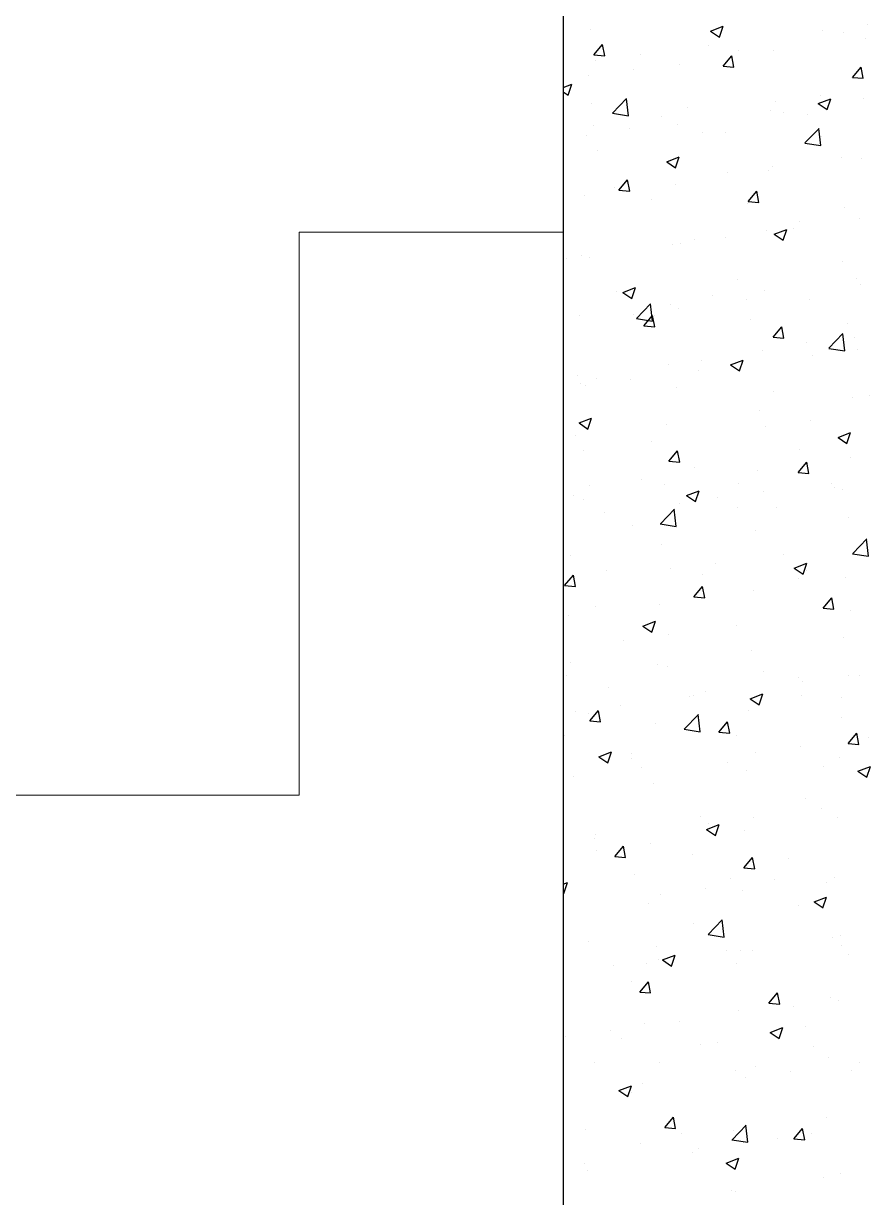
# Model space of a CAD drawing. Header units: millimetres. Extents: x 331487 to 517269, y 198509 to 399936.
# Drawn here: x 419421 to 419891, y 394754 to 395405 of the extents above; entities that cross this region are included whole.
import ezdxf

# ---------------------------------------------------------------- set-up
doc = ezdxf.new("R2010")
doc.units = ezdxf.units.MM
doc.header["$MEASUREMENT"] = 0
doc.layers.add('9th_Column', color=2, linetype='Continuous', lineweight=25)
doc.layers.add('9th_Hatch-4', color=252, linetype='Continuous', lineweight=5)
doc.layers.add('COLUMN', color=6, linetype='Continuous')

msp = doc.modelspace()

# ---------------------------------------------------------------- linework, layer by layer
at = {"layer": '9th_Column'}
msp.add_line((419720.13, 398049.03), (419720.13, 392649.03), dxfattribs=at)
at = {"layer": '9th_Hatch-4', "linetype": 'Continuous'}
for p, q in [((419573.66, 395289.61), (419720.13, 395289.61)), ((419573.66, 394977.11), (419573.66, 395289.61)), ((419261.16, 394977.11), (419573.66, 394977.11))]:
    msp.add_line(p, q, dxfattribs=at)
at = {"layer": 'COLUMN', "color": 2, "linetype": 'Continuous'}
for p, q in [((419735.11, 395402.17), (419735.11, 395402.17)), ((419801.93, 395401.27), (419808.93, 395403.96)), ((419806.9, 395397.92), (419808.93, 395403.96)), ((419889.16, 395404.92), (419889.16, 395404.92)), ((419801.93, 395401.27), (419806.9, 395397.92)), ((419864.12, 395401.62), (419864.12, 395401.62)), ((419875.71, 395400.23), (419875.71, 395400.23)), ((419887.96, 395397.36), (419887.96, 395397.36)), ((419737.21, 395388.13), (419742.03, 395393.87)), ((419743.18, 395387.6), (419742.02, 395393.87)), ((419800.97, 395393.31), (419800.97, 395393.31)), ((419817.39, 395390.22), (419817.39, 395390.22)), ((419836.62, 395390.32), (419836.62, 395390.32)), ((419737.21, 395388.13), (419743.18, 395387.61)), ((419738.06, 395385.02), (419738.06, 395385.02)), ((419763.1, 395388.32), (419763.1, 395388.32)), ((419784.68, 395382.82), (419784.68, 395382.82)), ((419808.93, 395381.85), (419813.75, 395387.6)), ((419814.91, 395381.32), (419813.75, 395387.59)), ((419734.17, 395376.42), (419734.17, 395376.42)), ((419759.07, 395380.21), (419759.07, 395380.21)), ((419808.93, 395381.85), (419814.91, 395381.33)), ((419880.66, 395375.58), (419885.48, 395381.32)), ((419886.63, 395375.05), (419885.48, 395381.32)), ((419720.13, 395369.87), (419724.91, 395371.71)), ((419722.88, 395365.66), (419724.9, 395371.71)), ((419880.66, 395375.58), (419886.64, 395375.05)), ((419720.13, 395367.52), (419722.88, 395365.66)), ((419747.59, 395355.72), (419755.38, 395363.84)), ((419756.4, 395354.25), (419755.29, 395363.75)), ((419861.62, 395361.01), (419868.62, 395363.7)), ((419862.85, 395365.48), (419862.85, 395365.48)), ((419866.59, 395357.65), (419868.62, 395363.7)), ((419886.75, 395364.07), (419886.75, 395364.07)), ((419735.78, 395360.85), (419735.78, 395360.85)), ((419789.17, 395358.59), (419789.17, 395358.59)), ((419835.4, 395357.03), (419835.4, 395357.03)), ((419837.82, 395362.18), (419837.82, 395362.18)), ((419842.55, 395356.34), (419842.55, 395356.34)), ((419861.62, 395361.01), (419866.6, 395357.66)), ((419747.51, 395355.63), (419756.4, 395354.25)), ((419774.66, 395353.87), (419774.66, 395353.87)), ((419855.58, 395355.23), (419855.58, 395355.23)), ((419732.95, 395343.13), (419732.95, 395343.13)), ((419736.79, 395348.88), (419736.79, 395348.88)), ((419756.87, 395347.42), (419756.87, 395347.42)), ((419783.47, 395349.53), (419783.47, 395349.53)), ((419797.26, 395345.22), (419797.26, 395345.22)), ((419810.25, 395345.16), (419810.25, 395345.16)), ((419854.32, 395339.17), (419862.11, 395347.28)), ((419863.12, 395337.7), (419862.02, 395347.19)), ((419854.23, 395339.07), (419863.12, 395337.7)), ((419863.63, 395342.91), (419863.63, 395342.91)), ((419738.94, 395335.21), (419738.94, 395335.21)), ((419777.6, 395328.76), (419784.6, 395331.45)), ((419782.57, 395325.4), (419784.6, 395331.44)), ((419874.42, 395331.02), (419874.42, 395331.02)), ((419885.53, 395330.78), (419885.53, 395330.78)), ((419777.6, 395328.76), (419782.57, 395325.4)), ((419834.19, 395323.74), (419834.19, 395323.74)), ((419836.54, 395326.03), (419836.54, 395326.03)), ((419751.08, 395312.91), (419755.9, 395318.65)), ((419757.06, 395312.38), (419755.9, 395318.65)), ((419811.51, 395322.74), (419811.51, 395322.74)), ((419748.36, 395314.42), (419748.36, 395314.42)), ((419751.08, 395312.91), (419757.06, 395312.39)), ((419782.25, 395316.24), (419782.25, 395316.24)), ((419822.81, 395306.63), (419827.63, 395312.38)), ((419828.78, 395306.1), (419827.63, 395312.37)), ((419731.74, 395309.84), (419731.74, 395309.84)), ((419769.27, 395307.76), (419769.27, 395307.76)), ((419822.65, 395305.51), (419822.65, 395305.51)), ((419822.81, 395306.63), (419828.79, 395306.11)), ((419876.04, 395303.25), (419876.04, 395303.25)), ((419884.32, 395297.49), (419884.32, 395297.49)), ((419837.29, 395288.5), (419844.29, 395291.18)), ((419842.26, 395285.14), (419844.29, 395291.18)), ((419848.11, 395291.58), (419848.11, 395291.58)), ((419851.45, 395295.56), (419851.45, 395295.56)), ((419793.13, 395285.55), (419793.13, 395285.55)), ((419810.24, 395286.59), (419810.24, 395286.59)), ((419832.97, 395290.45), (419832.97, 395290.45)), ((419837.29, 395288.5), (419842.26, 395285.14)), ((419781.03, 395282.95), (419781.03, 395282.95)), ((419785.2, 395283.3), (419785.2, 395283.3)), ((419722.05, 395274.98), (419722.05, 395274.98)), ((419730.52, 395276.55), (419730.52, 395276.55)), ((419734.81, 395275.54), (419734.81, 395275.54)), ((419875.41, 395273.6), (419875.41, 395273.6)), ((419753.27, 395256.24), (419760.27, 395258.93)), ((419758.24, 395252.89), (419760.26, 395258.93)), ((419817.09, 395263.59), (419817.09, 395263.59)), ((419883.1, 395264.2), (419883.1, 395264.2)), ((419884.96, 395260.45), (419884.96, 395260.45)), ((419749.8, 395256.66), (419749.8, 395256.66)), ((419753.27, 395256.24), (419758.24, 395252.89)), ((419758.77, 395253.58), (419758.77, 395253.58)), ((419803.18, 395254.41), (419803.18, 395254.41)), ((419821.8, 395252.14), (419821.8, 395252.14)), ((419831.76, 395257.16), (419831.76, 395257.16)), ((419856.56, 395252.15), (419856.56, 395252.15)), ((419760.85, 395241.75), (419768.64, 395249.87)), ((419769.66, 395240.29), (419768.55, 395249.78)), ((419779.82, 395249.66), (419779.82, 395249.66)), ((419783.93, 395247.15), (419783.93, 395247.15)), ((419729.31, 395243.26), (419729.31, 395243.26)), ((419758.9, 395243.86), (419758.9, 395243.86)), ((419760.76, 395241.66), (419769.66, 395240.28)), ((419764.96, 395237.69), (419769.78, 395243.43)), ((419770.93, 395237.16), (419769.78, 395243.43)), ((419770.88, 395243.23), (419770.88, 395243.23)), ((419824.26, 395240.98), (419824.26, 395240.98)), ((419764.96, 395237.69), (419770.93, 395237.17)), ((419836.68, 395231.41), (419841.5, 395237.16)), ((419842.66, 395230.88), (419841.5, 395237.15)), ((419867.58, 395225.2), (419875.36, 395233.32)), ((419876.38, 395223.73), (419875.28, 395233.23)), ((419877.65, 395238.72), (419877.65, 395238.72)), ((419836.68, 395231.41), (419842.66, 395230.89)), ((419855.28, 395228.6), (419855.28, 395228.6)), ((419881.88, 395230.91), (419881.88, 395230.91)), ((419830.54, 395223.87), (419830.54, 395223.87)), ((419858.65, 395221.01), (419858.65, 395221.01)), ((419867.49, 395225.11), (419876.38, 395223.73)), ((419883.69, 395224.31), (419883.69, 395224.31)), ((419778.6, 395216.38), (419778.6, 395216.38)), ((419795.5, 395212.7), (419795.5, 395212.7)), ((419796.96, 395218.59), (419796.96, 395218.59)), ((419812.96, 395215.98), (419819.96, 395218.67)), ((419812.96, 395215.98), (419817.93, 395212.63)), ((419817.93, 395212.62), (419819.95, 395218.67)), ((419728.09, 395209.97), (419728.09, 395209.97)), ((419738.65, 395208.58), (419738.65, 395208.58)), ((419757.62, 395207.71), (419757.62, 395207.71)), ((419729.9, 395205.83), (419729.9, 395205.83)), ((419732.59, 395204.42), (419732.59, 395204.42)), ((419783.28, 395203.58), (419783.28, 395203.58)), ((419836.67, 395201.32), (419836.67, 395201.32)), ((419880.67, 395197.62), (419880.67, 395197.62)), ((419890.05, 395199.07), (419890.05, 395199.07)), ((419829.32, 395190.58), (419829.32, 395190.58)), ((419728.94, 395183.73), (419735.94, 395186.42)), ((419728.94, 395183.73), (419733.91, 395180.37)), ((419733.9, 395180.37), (419735.93, 395186.41)), ((419777.39, 395183.09), (419777.39, 395183.09)), ((419832.35, 395181.57), (419832.35, 395181.57)), ((419857.38, 395184.87), (419857.38, 395184.87)), ((419726.87, 395176.68), (419726.87, 395176.68)), ((419872.65, 395175.72), (419879.65, 395178.41)), ((419872.65, 395175.72), (419877.62, 395172.36)), ((419877.62, 395172.36), (419879.65, 395178.41)), ((419731.32, 395168.27), (419731.32, 395168.27)), ((419769.19, 395173.26), (419769.19, 395173.26)), ((419778.83, 395162.47), (419783.65, 395168.22)), ((419784.81, 395161.94), (419783.65, 395168.21)), ((419851.15, 395168.93), (419851.15, 395168.93)), ((419778.83, 395162.47), (419784.81, 395161.95)), ((419850.56, 395156.2), (419855.38, 395161.94)), ((419856.53, 395155.66), (419855.38, 395161.93)), ((419879.45, 395164.34), (419879.45, 395164.34)), ((419792.84, 395158.92), (419792.84, 395158.92)), ((419828.11, 395157.29), (419828.11, 395157.29)), ((419850.56, 395156.2), (419856.54, 395155.67)), ((419734.52, 395148.91), (419734.52, 395148.91)), ((419763.81, 395152.48), (419763.81, 395152.48)), ((419776.17, 395149.8), (419776.17, 395149.8)), ((419817.19, 395150.22), (419817.19, 395150.22)), ((419868.95, 395150.41), (419868.95, 395150.41)), ((419870.58, 395147.97), (419870.58, 395147.97)), ((419725.66, 395143.39), (419725.66, 395143.39)), ((419731.51, 395141.3), (419731.51, 395141.3)), ((419788.63, 395143.47), (419795.63, 395146.15)), ((419788.63, 395143.47), (419793.6, 395140.11)), ((419793.6, 395140.11), (419795.62, 395146.15)), ((419806.04, 395142.13), (419806.04, 395142.13)), ((419831.07, 395145.43), (419831.07, 395145.43)), ((419875.12, 395146.98), (419875.12, 395146.98)), ((419774.11, 395127.79), (419781.9, 395135.91)), ((419782.92, 395126.32), (419781.81, 395135.82)), ((419784.9, 395139.04), (419784.9, 395139.04)), ((419816.8, 395136.96), (419816.8, 395136.96)), ((419838.28, 395136.79), (419838.28, 395136.79)), ((419742.88, 395133.81), (419742.88, 395133.81)), ((419878.24, 395131.05), (419878.24, 395131.05)), ((419758.48, 395126.95), (419758.48, 395126.95)), ((419774.02, 395127.7), (419782.92, 395126.32)), ((419826.89, 395124), (419826.89, 395124)), ((419774.95, 395116.51), (419774.95, 395116.51)), ((419880.83, 395111.24), (419888.62, 395119.36)), ((419889.64, 395109.77), (419888.53, 395119.27)), ((419724.44, 395110.11), (419724.44, 395110.11)), ((419842.64, 395110.97), (419842.64, 395110.97)), ((419880.75, 395111.15), (419889.64, 395109.77)), ((419779.73, 395102.69), (419779.73, 395102.69)), ((419804.77, 395105.98), (419804.77, 395105.98)), ((419848.32, 395103.2), (419855.32, 395105.89)), ((419848.32, 395103.2), (419853.29, 395099.85)), ((419853.29, 395099.85), (419855.31, 395105.89)), ((419854.99, 395101.97), (419854.99, 395101.97)), ((419720.98, 395093.53), (419725.8, 395099.27)), ((419726.96, 395093), (419725.8, 395099.26)), ((419743.92, 395101.65), (419743.92, 395101.65)), ((419797.3, 395099.39), (419797.3, 395099.39)), ((419850.68, 395097.14), (419850.68, 395097.14)), ((419877.02, 395097.76), (419877.02, 395097.76)), ((419720.98, 395093.53), (419726.96, 395093)), ((419792.71, 395087.25), (419797.53, 395093)), ((419796.67, 395091.96), (419796.67, 395091.96)), ((419798.68, 395086.72), (419797.53, 395092.99)), ((419825.68, 395090.72), (419825.68, 395090.72)), ((419773.74, 395083.22), (419773.74, 395083.22)), ((419792.71, 395087.25), (419798.69, 395086.73)), ((419864.43, 395080.98), (419869.25, 395086.72)), ((419870.41, 395080.45), (419869.25, 395086.71)), ((419723.23, 395076.82), (419723.23, 395076.82)), ((419738.35, 395081.95), (419738.35, 395081.95)), ((419864.43, 395080.98), (419870.41, 395080.45)), ((419879.49, 395079.84), (419879.49, 395079.84)), ((419764.29, 395070.95), (419771.3, 395073.64)), ((419764.29, 395070.95), (419769.27, 395067.6)), ((419769.26, 395067.59), (419771.29, 395073.64)), ((419816.33, 395071.53), (419816.33, 395071.53)), ((419753.42, 395063.25), (419753.42, 395063.25)), ((419778.46, 395066.54), (419778.46, 395066.54)), ((419875.8, 395064.47), (419875.8, 395064.47)), ((419824.46, 395057.43), (419824.46, 395057.43)), ((419724.44, 395050.55), (419724.44, 395050.55)), ((419772.52, 395049.93), (419772.52, 395049.93)), ((419722.01, 395043.53), (419722.01, 395043.53)), ((419777.82, 395048.29), (419777.82, 395048.29)), ((419831.21, 395046.04), (419831.21, 395046.04)), ((419878.21, 395043.7), (419878.21, 395043.7)), ((419884.59, 395043.78), (419884.59, 395043.78)), ((419745.53, 395037.11), (419745.53, 395037.11)), ((419850.86, 395042.3), (419850.86, 395042.3)), ((419853.18, 395040.4), (419853.18, 395040.4)), ((419790.02, 395032.09), (419790.02, 395032.09)), ((419792.54, 395032.29), (419792.54, 395032.29)), ((419798.91, 395034.86), (419798.91, 395034.86)), ((419823.99, 395030.69), (419830.99, 395033.38)), ((419823.99, 395030.69), (419828.96, 395027.33)), ((419828.95, 395027.33), (419830.98, 395033.38)), ((419852.29, 395032.6), (419852.29, 395032.6)), ((419874.59, 395031.18), (419874.59, 395031.18)), ((419727.12, 395023.81), (419727.12, 395023.81)), ((419734.86, 395018.31), (419739.68, 395024.05)), ((419740.83, 395017.78), (419739.67, 395024.04)), ((419752.15, 395027.1), (419752.15, 395027.1)), ((419823.24, 395024.14), (419823.24, 395024.14)), ((419734.22, 395022.28), (419734.22, 395022.28)), ((419734.86, 395018.31), (419740.83, 395017.78)), ((419787.37, 395013.83), (419795.16, 395021.94)), ((419796.17, 395012.36), (419795.07, 395021.85)), ((419806.58, 395012.03), (419811.4, 395017.78)), ((419812.56, 395011.5), (419811.4, 395017.77)), ((419874.82, 395020.35), (419874.82, 395020.35)), ((419771.31, 395016.64), (419771.31, 395016.64)), ((419787.28, 395013.74), (419796.17, 395012.36)), ((419806.58, 395012.03), (419812.56, 395011.51)), ((419878.31, 395005.76), (419883.13, 395011.5)), ((419884.28, 395005.23), (419883.13, 395011.49)), ((419720.8, 395010.24), (419720.8, 395010.24)), ((419816.5, 395010.34), (419816.5, 395010.34)), ((419851.91, 395004.26), (419851.91, 395004.26)), ((419878.31, 395005.76), (419884.29, 395005.23)), ((419889.78, 395009.24), (419889.78, 395009.24)), ((419739.96, 394998.44), (419746.96, 395001.12)), ((419739.96, 394998.44), (419744.94, 394995.08)), ((419744.93, 394995.08), (419746.96, 395001.12)), ((419758.18, 395000.33), (419758.18, 395000.33)), ((419826.87, 395000.96), (419826.87, 395000.96)), ((419873.37, 394997.89), (419873.37, 394997.89)), ((419757.93, 394997.46), (419757.93, 394997.46)), ((419763.72, 394992.65), (419763.72, 394992.65)), ((419811.31, 394995.2), (419811.31, 394995.2)), ((419864.69, 394992.95), (419864.69, 394992.95)), ((419883.68, 394990.43), (419890.68, 394993.12)), ((419888.65, 394987.07), (419890.67, 394993.11)), ((419725.84, 394987.66), (419725.84, 394987.66)), ((419822.03, 394990.85), (419822.03, 394990.85)), ((419883.68, 394990.43), (419888.65, 394987.07)), ((419770.09, 394983.35), (419770.09, 394983.35)), ((419854.69, 394975.34), (419854.69, 394975.34)), ((419796.37, 394965.33), (419796.37, 394965.33)), ((419863.47, 394969.8), (419863.47, 394969.8)), ((419799.65, 394958.17), (419806.66, 394960.86)), ((419800.57, 394961.52), (419800.57, 394961.52)), ((419804.62, 394954.82), (419806.65, 394960.86)), ((419825.6, 394964.82), (419825.6, 394964.82)), ((419872.16, 394964.6), (419872.16, 394964.6)), ((419737.41, 394953.21), (419737.41, 394953.21)), ((419738.06, 394955.32), (419738.06, 394955.32)), ((419799.65, 394958.17), (419804.63, 394954.82)), ((419820.81, 394957.56), (419820.81, 394957.56)), ((419738.46, 394946.36), (419738.46, 394946.36)), ((419748.73, 394943.09), (419753.55, 394948.83)), ((419754.71, 394942.56), (419753.55, 394948.83)), ((419768.87, 394950.06), (419768.87, 394950.06)), ((419748.73, 394943.09), (419754.71, 394942.57)), ((419791.84, 394944.11), (419791.84, 394944.11)), ((419820.46, 394936.81), (419825.28, 394942.56)), ((419826.43, 394936.28), (419825.28, 394942.55)), ((419845.22, 394941.85), (419845.22, 394941.85)), ((419759.54, 394932.93), (419759.54, 394932.93)), ((419820.46, 394936.81), (419826.44, 394936.29)), ((419720.13, 394927.65), (419722.63, 394928.61)), ((419720.6, 394922.56), (419722.63, 394928.61)), ((419812.92, 394930.67), (419812.92, 394930.67)), ((419837.17, 394930.36), (419837.17, 394930.36)), ((419866.31, 394928.42), (419866.31, 394928.42)), ((419870.94, 394931.31), (419870.94, 394931.31)), ((419720.13, 394922.89), (419720.61, 394922.57)), ((419774.26, 394922.08), (419774.26, 394922.08)), ((419799.29, 394925.37), (419799.29, 394925.37)), ((419819.6, 394924.27), (419819.6, 394924.27)), ((419859.34, 394917.91), (419866.35, 394920.6)), ((419864.31, 394914.56), (419866.34, 394920.6)), ((419767.66, 394916.77), (419767.66, 394916.77)), ((419850.56, 394915.67), (419850.56, 394915.67)), ((419859.34, 394917.91), (419864.32, 394914.56)), ((419800.63, 394899.86), (419808.41, 394907.98)), ((419809.43, 394898.39), (419808.33, 394907.89)), ((419792.25, 394905.66), (419792.25, 394905.66)), ((419733.93, 394895.65), (419733.93, 394895.65)), ((419800.54, 394899.77), (419809.43, 394898.39)), ((419869.72, 394898.02), (419869.72, 394898.02)), ((419874.01, 394899.23), (419874.01, 394899.23)), ((419874.53, 394893.72), (419874.53, 394893.72)), ((419771.94, 394893.27), (419771.94, 394893.27)), ((419775.32, 394885.66), (419782.32, 394888.35)), ((419780.29, 394882.3), (419782.32, 394888.35)), ((419810.86, 394890.92), (419810.86, 394890.92)), ((419818.38, 394890.98), (419818.38, 394890.98)), ((419825.33, 394891.02), (419825.33, 394891.02)), ((419878.71, 394888.76), (419878.71, 394888.76)), ((419747.95, 394882.64), (419747.95, 394882.64)), ((419766.44, 394883.48), (419766.44, 394883.48)), ((419772.99, 394885.93), (419772.99, 394885.93)), ((419775.32, 394885.66), (419780.3, 394882.3)), ((419816.21, 394883.71), (419816.21, 394883.71)), ((419757.89, 394873.7), (419757.89, 394873.7)), ((419762.61, 394867.87), (419767.43, 394873.61)), ((419762.61, 394867.87), (419768.58, 394867.35)), ((419768.58, 394867.34), (419767.42, 394873.61)), ((419834.33, 394861.59), (419839.15, 394867.34)), ((419840.31, 394861.06), (419839.15, 394867.33)), ((419834.33, 394861.59), (419840.31, 394861.07)), ((419868.51, 394864.73), (419868.51, 394864.73)), ((419872.74, 394863.09), (419872.74, 394863.09)), ((419817.16, 394857.69), (419817.16, 394857.69)), ((419847.71, 394859.79), (419847.71, 394859.79)), ((419765.23, 394850.19), (419765.23, 394850.19)), ((419784.55, 394851.48), (419784.55, 394851.48)), ((419835.01, 394845.4), (419842.01, 394848.09)), ((419839.98, 394842.04), (419842.01, 394848.08)), ((419854.4, 394848.71), (419854.4, 394848.71)), ((419721.64, 394843.2), (419721.64, 394843.2)), ((419746.68, 394846.49), (419746.68, 394846.49)), ((419752.47, 394842.17), (419752.47, 394842.17)), ((419835.01, 394845.4), (419839.99, 394842.04)), ((419796.08, 394838.7), (419796.08, 394838.7)), ((419805.85, 394839.92), (419805.85, 394839.92)), ((419859.23, 394837.66), (419859.23, 394837.66)), ((419720.17, 394831), (419720.17, 394831)), ((419737.76, 394828.69), (419737.76, 394828.69)), ((419773.55, 394828.74), (419773.55, 394828.74)), ((419867.29, 394831.44), (419867.29, 394831.44)), ((419884.31, 394828.63), (419884.31, 394828.63)), ((419815.95, 394824.4), (419815.95, 394824.4)), ((419826.94, 394826.49), (419826.94, 394826.49)), ((419846.43, 394823.65), (419846.43, 394823.65)), ((419880.32, 394824.23), (419880.32, 394824.23)), ((419750.99, 394813.14), (419757.99, 394815.83)), ((419755.96, 394809.79), (419757.99, 394815.83)), ((419764.01, 394816.9), (419764.01, 394816.9)), ((419821.4, 394820.35), (419821.4, 394820.35)), ((419750.99, 394813.14), (419755.97, 394809.79)), ((419758.24, 394812.04), (419758.24, 394812.04)), ((419720.37, 394807.05), (419720.37, 394807.05)), ((419776.48, 394792.65), (419781.3, 394798.39)), ((419782.46, 394792.12), (419781.3, 394798.39)), ((419866.08, 394798.15), (419866.08, 394798.15)), ((419732.57, 394791.34), (419732.57, 394791.34)), ((419776.48, 394792.65), (419782.46, 394792.13)), ((419785.96, 394789.09), (419785.96, 394789.09)), ((419813.88, 394785.9), (419821.67, 394794.02)), ((419814.73, 394791.11), (419814.73, 394791.11)), ((419822.69, 394784.43), (419821.58, 394793.93)), ((419848.21, 394786.37), (419853.03, 394792.12)), ((419854.18, 394785.84), (419853.03, 394792.11)), ((419858, 394789.19), (419858, 394789.19)), ((419762.79, 394783.61), (419762.79, 394783.61)), ((419813.8, 394785.81), (419822.69, 394784.43)), ((419820.13, 394784.21), (419820.13, 394784.21)), ((419839.34, 394786.83), (419839.34, 394786.83)), ((419848.21, 394786.37), (419854.19, 394785.85)), ((419850.27, 394789.04), (419850.27, 394789.04)), ((419791.95, 394779.03), (419791.95, 394779.03)), ((419795.09, 394780.91), (419795.09, 394780.91)), ((419731.94, 394772.6), (419731.94, 394772.6)), ((419810.68, 394772.88), (419817.68, 394775.57)), ((419810.68, 394772.88), (419815.66, 394769.53)), ((419815.65, 394769.53), (419817.68, 394775.57)), ((419733.63, 394769.02), (419733.63, 394769.02)), ((419864.86, 394764.86), (419864.86, 394764.86)), ((419874.23, 394767.09), (419874.23, 394767.09)), ((419813.52, 394757.82), (419813.52, 394757.82)), ((419815.91, 394757.08), (419815.91, 394757.08))]:
    msp.add_line(p, q, dxfattribs=at)

doc.saveas('drawing.dxf')
